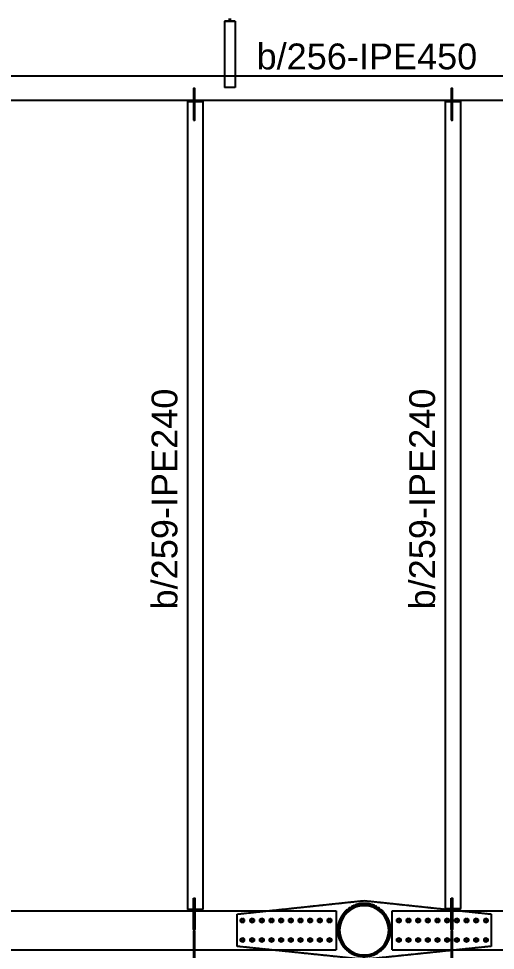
# Model space of a CAD drawing. Header units: millimetres. Extents: x -999 to 93225, y -17477 to 29086.
# Drawn here: x 75017 to 78708, y 17375 to 24583 of the extents above; entities that cross this region are included whole.
import ezdxf
from ezdxf.enums import TextEntityAlignment as Align

# ---------------------------------------------------------------- set-up
doc = ezdxf.new("R2010")
doc.units = ezdxf.units.MM
doc.header["$LTSCALE"] = 0.4
doc.linetypes.add('DXK_LINE_DOT2', pattern=[3.9198, 1.9599, -1.9599])
doc.layers.get('0').update_dxf_attribs({"color": 255})
for name, color, linetype, lineweight in [('0-3', 250, 'Continuous', 5), ('E_COLUMNAS-1', 1, 'Continuous', 25), ('E_COLUMNAS-3', 1, 'Continuous', 35), ('E_TEXTO', 3, 'Continuous', 9), ('E_VIGAS-1', 254, 'Continuous', 25), ('E_VIGAS-2', 8, 'Continuous', 25), ('S-COLS-HDLN-1', 52, 'Continuous', 9)]:
    doc.layers.add(name, color=color, linetype=linetype, lineweight=lineweight)
doc.layers.add('P_PLATINA', color=6, linetype='Continuous')
doc.styles.add('VERDANA', font='arial.ttf')

# ---------------------------------------------------------------- blocks, each defined once
blk = doc.blocks.new('DCTIB_CNI_EST_MOD-1A-FAC_0001_rvt-2-_10_00m_N_E_-NIVEL-3 DOC')
at = {"layer": 'E_VIGAS-1'}
for p, q in [((-10.4431, 165.076), (-10.4431, 165.0769)), ((-10.4431, 165.0769), (-10.4153, 165.0769)), ((-10.4431, 165.076), (-10.3611, 165.076)), ((-10.3611, 165.076), (-10.4431, 165.076)), ((-10.4431, 165.076), (-10.4431, 164.5643)), ((-10.4046, 165.0819), (-10.4046, 165.0959)), ((-10.4046, 165.0767), (-10.4046, 165.0819)), ((-10.3996, 165.0959), (-10.3996, 165.0819)), ((-10.3996, 165.0819), (-10.3996, 165.0768)), ((-10.3889, 165.0769), (-10.3611, 165.0769)), ((-10.3611, 165.0769), (-10.3611, 165.076)), ((-10.3611, 165.076), (-10.3611, 164.5643)), ((-10.3611, 164.5643), (-10.4431, 164.5643))]:
    blk.add_line(p, q, dxfattribs=at)
for points, knots in [([(-10.4153, 165.0769), (-10.4144, 165.0769), (-10.4127, 165.0769), (-10.4103, 165.0772), (-10.4082, 165.0776), (-10.4063, 165.0784), (-10.4049, 165.0798), (-10.4046, 165.0812), (-10.4046, 165.0819)], [0, 0, 0, 0, 0.142857, 0.285714, 0.428571, 0.571429, 0.785714, 1, 1, 1, 1]), ([(-10.4046, 165.0819), (-10.4046, 165.0809), (-10.405, 165.0796), (-10.4066, 165.0783), (-10.4081, 165.0777), (-10.4096, 165.0774), (-10.4107, 165.0772), (-10.4124, 165.077), (-10.414, 165.0769), (-10.4153, 165.0769)], [0, 0, 0, 0, 0.285714, 0.428571, 0.571429, 0.678571, 0.732143, 0.785714, 1, 1, 1, 1]), ([(-10.3889, 165.0769), (-10.3898, 165.0769), (-10.3915, 165.0769), (-10.3939, 165.0772), (-10.396, 165.0776), (-10.3979, 165.0784), (-10.3993, 165.0798), (-10.3996, 165.0812), (-10.3996, 165.0819)], [0, 0, 0, 0, 0.142857, 0.285714, 0.428571, 0.571429, 0.785714, 1, 1, 1, 1]), ([(-10.3996, 165.0819), (-10.3996, 165.0809), (-10.3992, 165.0796), (-10.3976, 165.0783), (-10.3961, 165.0777), (-10.3946, 165.0774), (-10.3935, 165.0772), (-10.3918, 165.077), (-10.3902, 165.0769), (-10.3889, 165.0769)], [0, 0, 0, 0, 0.285714, 0.428571, 0.571429, 0.678571, 0.732143, 0.785714, 1, 1, 1, 1])]:
    blk.add_open_spline(points, degree=3, knots=knots, dxfattribs=at)
blk = doc.blocks.new('EST_SFM_VIGA-METALICA-SECCION-H - EST_SFM_VIGA-METALICA_HEA450-2791450-_10_00m_N_E_-NIVEL-3 DOC')
at = {"layer": 'E_VIGAS-2'}
for p, q in [((-4.6341, -0.15), (-4.6341, 0.15)), ((-4.6341, 0.15), (4.6341, 0.15)), ((-4.6341, -0.15), (4.6341, -0.15))]:
    blk.add_line(p, q, dxfattribs=at)
blk = doc.blocks.new('EST_SCM_COLUMNA-METALICA-SECCION-CIRCULAR - EST_SCM_COLUMNA-TUBULAR-CIRCULAR_PTEØ_16__e_12_7mm-V48-_10_00m_N_E_-NIVEL-3 DOC')
at = {"layer": 'S-COLS-HDLN-1'}
h = blk.add_hatch(dxfattribs=at)
h.set_pattern_fill('FP_18', color=256, style=0, pattern_type=2)
h.set_pattern_definition([(225, (158.043, 9.362), (0.15909903, -0.15909903), [])])
h.paths.add_polyline_path([(0.2032, 0), (0.1973, 0.0486), (0.1799, 0.0944), (0.15, 0.1366), (0.1154, 0.1672), (0.0676, 0.1911), (0.02, 0.2017), (-0.0245, 0.2017), (-0.0721, 0.19), (-0.1154, 0.1672), (-0.1521, 0.1347), (-0.1822, 0.0885), (-0.1977, 0.0456), (-0.2032, 0), (-0.1973, -0.0486), (-0.1799, -0.0944), (-0.15, -0.1366), (-0.1154, -0.1672), (-0.0721, -0.19), (-0.02, -0.2017), (0.0245, -0.2017), (0.0721, -0.19), (0.1154, -0.1672), (0.1521, -0.1347), (0.1822, -0.0885), (0.1977, -0.0456)])
h.paths.add_polyline_path([(0.1905, 0), (0.185, -0.0456), (0.1687, -0.0885), (0.1426, -0.1263), (0.1082, -0.1568), (0.0676, -0.1781), (0.02, -0.1891), (-0.0245, -0.1887), (-0.0676, -0.1781), (-0.1082, -0.1568), (-0.1426, -0.1263), (-0.1687, -0.0885), (-0.185, -0.0456), (-0.1905, 0), (-0.1838, 0.0486), (-0.1646, 0.0944), (-0.1426, 0.1263), (-0.1082, 0.1568), (-0.0676, 0.1781), (-0.02, 0.1891), (0.0245, 0.1887), (0.0721, 0.1758), (0.1082, 0.1568), (0.1426, 0.1263), (0.1687, 0.0885), (0.185, 0.0456)])
at = {"layer": 'E_COLUMNAS-1'}
for radius, start, end in [(0.2032, 360, 180), (0.1905, 0, 180), (0.2032, 180, 360), (0.1905, 180, 0)]:
    blk.add_arc((0, 0), radius, start, end, dxfattribs=at)
blk = doc.blocks.new('Bolt-72574620-1914 - 1471')
at = {"color": 253, "linetype": 'Continuous'}
for p, q in [((86276.3, 23644.6), (86291.3, 23653.3)), ((86276.3, 23627.3), (86276.3, 23644.6)), ((86291.3, 23653.3), (86306.3, 23644.6)), ((86306.3, 23644.6), (86306.3, 23627.3)), ((86351.3, 23644.6), (86366.3, 23653.3)), ((86351.3, 23627.3), (86351.3, 23644.6)), ((86366.3, 23653.3), (86381.3, 23644.6)), ((86381.3, 23644.6), (86381.3, 23627.3)), ((86426.3, 23644.6), (86441.3, 23653.3)), ((86426.3, 23627.3), (86426.3, 23644.6)), ((86441.3, 23653.3), (86456.3, 23644.6)), ((86456.3, 23644.6), (86456.3, 23627.3)), ((86501.3, 23644.6), (86516.3, 23653.3)), ((86501.3, 23627.3), (86501.3, 23644.6)), ((86516.3, 23653.3), (86531.3, 23644.6)), ((86531.3, 23644.6), (86531.3, 23627.3)), ((86576.3, 23644.6), (86591.3, 23653.3)), ((86576.3, 23627.3), (86576.3, 23644.6)), ((86591.3, 23653.3), (86606.3, 23644.6)), ((86606.3, 23644.6), (86606.3, 23627.3)), ((86651.3, 23644.6), (86666.3, 23653.3)), ((86651.3, 23627.3), (86651.3, 23644.6)), ((86666.3, 23653.3), (86681.3, 23644.6)), ((86681.3, 23644.6), (86681.3, 23627.3)), ((86726.3, 23644.6), (86741.3, 23653.3)), ((86726.3, 23627.3), (86726.3, 23644.6)), ((86741.3, 23653.3), (86756.3, 23644.6)), ((86756.3, 23644.6), (86756.3, 23627.3)), ((86801.3, 23644.6), (86816.3, 23653.3)), ((86801.3, 23627.3), (86801.3, 23644.6)), ((86816.3, 23653.3), (86831.3, 23644.6)), ((86831.3, 23644.6), (86831.3, 23627.3)), ((86876.3, 23644.6), (86891.3, 23653.3)), ((86876.3, 23627.3), (86876.3, 23644.6)), ((86891.3, 23653.3), (86906.3, 23644.6)), ((86906.3, 23644.6), (86906.3, 23627.3)), ((86951.3, 23644.6), (86966.3, 23653.3)), ((86951.3, 23627.3), (86951.3, 23644.6)), ((86966.3, 23653.3), (86981.3, 23644.6)), ((86981.3, 23644.6), (86981.3, 23627.3)), ((86291.3, 23618.7), (86276.3, 23627.3)), ((86306.3, 23627.3), (86291.3, 23618.7)), ((86366.3, 23618.7), (86351.3, 23627.3)), ((86381.3, 23627.3), (86366.3, 23618.7)), ((86441.3, 23618.7), (86426.3, 23627.3)), ((86456.3, 23627.3), (86441.3, 23618.7)), ((86516.3, 23618.7), (86501.3, 23627.3)), ((86531.3, 23627.3), (86516.3, 23618.7)), ((86591.3, 23618.7), (86576.3, 23627.3)), ((86606.3, 23627.3), (86591.3, 23618.7)), ((86666.3, 23618.7), (86651.3, 23627.3)), ((86681.3, 23627.3), (86666.3, 23618.7)), ((86741.3, 23618.7), (86726.3, 23627.3)), ((86756.3, 23627.3), (86741.3, 23618.7)), ((86816.3, 23618.7), (86801.3, 23627.3)), ((86831.3, 23627.3), (86816.3, 23618.7)), ((86891.3, 23618.7), (86876.3, 23627.3)), ((86906.3, 23627.3), (86891.3, 23618.7)), ((86966.3, 23618.7), (86951.3, 23627.3)), ((86981.3, 23627.3), (86966.3, 23618.7)), ((86276.3, 23494.6), (86291.3, 23503.3)), ((86291.3, 23503.3), (86306.3, 23494.6)), ((86351.3, 23494.6), (86366.3, 23503.3)), ((86366.3, 23503.3), (86381.3, 23494.6)), ((86426.3, 23494.6), (86441.3, 23503.3)), ((86441.3, 23503.3), (86456.3, 23494.6)), ((86501.3, 23494.6), (86516.3, 23503.3)), ((86516.3, 23503.3), (86531.3, 23494.6)), ((86576.3, 23494.6), (86591.3, 23503.3)), ((86591.3, 23503.3), (86606.3, 23494.6)), ((86651.3, 23494.6), (86666.3, 23503.3)), ((86666.3, 23503.3), (86681.3, 23494.6)), ((86726.3, 23494.6), (86741.3, 23503.3)), ((86741.3, 23503.3), (86756.3, 23494.6)), ((86801.3, 23494.6), (86816.3, 23503.3)), ((86816.3, 23503.3), (86831.3, 23494.6)), ((86876.3, 23494.6), (86891.3, 23503.3)), ((86891.3, 23503.3), (86906.3, 23494.6)), ((86951.3, 23494.6), (86966.3, 23503.3)), ((86966.3, 23503.3), (86981.3, 23494.6)), ((86276.3, 23477.3), (86276.3, 23494.6)), ((86291.3, 23468.7), (86276.3, 23477.3)), ((86306.3, 23477.3), (86291.3, 23468.7)), ((86306.3, 23494.6), (86306.3, 23477.3)), ((86351.3, 23477.3), (86351.3, 23494.6)), ((86366.3, 23468.7), (86351.3, 23477.3)), ((86381.3, 23477.3), (86366.3, 23468.7)), ((86381.3, 23494.6), (86381.3, 23477.3)), ((86426.3, 23477.3), (86426.3, 23494.6)), ((86441.3, 23468.7), (86426.3, 23477.3)), ((86456.3, 23477.3), (86441.3, 23468.7)), ((86456.3, 23494.6), (86456.3, 23477.3)), ((86501.3, 23477.3), (86501.3, 23494.6)), ((86516.3, 23468.7), (86501.3, 23477.3)), ((86531.3, 23477.3), (86516.3, 23468.7)), ((86531.3, 23494.6), (86531.3, 23477.3)), ((86576.3, 23477.3), (86576.3, 23494.6)), ((86591.3, 23468.7), (86576.3, 23477.3)), ((86606.3, 23477.3), (86591.3, 23468.7)), ((86606.3, 23494.6), (86606.3, 23477.3)), ((86651.3, 23477.3), (86651.3, 23494.6)), ((86666.3, 23468.7), (86651.3, 23477.3)), ((86681.3, 23477.3), (86666.3, 23468.7)), ((86681.3, 23494.6), (86681.3, 23477.3)), ((86726.3, 23477.3), (86726.3, 23494.6)), ((86741.3, 23468.7), (86726.3, 23477.3)), ((86756.3, 23477.3), (86741.3, 23468.7)), ((86756.3, 23494.6), (86756.3, 23477.3)), ((86801.3, 23477.3), (86801.3, 23494.6)), ((86816.3, 23468.7), (86801.3, 23477.3)), ((86831.3, 23477.3), (86816.3, 23468.7)), ((86831.3, 23494.6), (86831.3, 23477.3)), ((86876.3, 23477.3), (86876.3, 23494.6)), ((86891.3, 23468.7), (86876.3, 23477.3)), ((86906.3, 23477.3), (86891.3, 23468.7)), ((86906.3, 23494.6), (86906.3, 23477.3)), ((86951.3, 23477.3), (86951.3, 23494.6)), ((86966.3, 23468.7), (86951.3, 23477.3)), ((86981.3, 23477.3), (86966.3, 23468.7)), ((86981.3, 23494.6), (86981.3, 23477.3))]:
    blk.add_line(p, q, dxfattribs=at)
for centre, radius, start, end in [((86291.3, 23636), 11.5, 18, 198), ((86291.3, 23636), 10, 90, 270), ((86291.3, 23636), 10, 270, 90), ((86366.3, 23636), 11.5, 18, 198), ((86366.3, 23636), 10, 90, 270), ((86366.3, 23636), 10, 270, 90), ((86441.3, 23636), 11.5, 18, 198), ((86441.3, 23636), 10, 90, 270), ((86441.3, 23636), 10, 270, 90), ((86516.3, 23636), 11.5, 18, 198), ((86516.3, 23636), 10, 90, 270), ((86516.3, 23636), 10, 270, 90), ((86591.3, 23636), 11.5, 18, 198), ((86591.3, 23636), 10, 90, 270), ((86591.3, 23636), 10, 270, 90), ((86666.3, 23636), 11.5, 18, 198), ((86666.3, 23636), 10, 90, 270), ((86666.3, 23636), 10, 270, 90), ((86741.3, 23636), 11.5, 18, 198), ((86741.3, 23636), 10, 90, 270), ((86741.3, 23636), 10, 270, 90), ((86816.3, 23636), 11.5, 18, 198), ((86816.3, 23636), 10, 90, 270), ((86816.3, 23636), 10, 270, 90), ((86891.3, 23636), 11.5, 18, 198), ((86891.3, 23636), 10, 90, 270), ((86891.3, 23636), 10, 270, 90), ((86966.3, 23636), 11.5, 18, 198), ((86966.3, 23636), 10, 90, 270), ((86966.3, 23636), 10, 270, 90), ((86291.3, 23636), 11.5, 198, 18), ((86366.3, 23636), 11.5, 198, 18), ((86441.3, 23636), 11.5, 198, 18), ((86516.3, 23636), 11.5, 198, 18), ((86591.3, 23636), 11.5, 198, 18), ((86666.3, 23636), 11.5, 198, 18), ((86741.3, 23636), 11.5, 198, 18), ((86816.3, 23636), 11.5, 198, 18), ((86891.3, 23636), 11.5, 198, 18), ((86966.3, 23636), 11.5, 198, 18), ((86291.3, 23486), 11.5, 18, 198), ((86291.3, 23486), 11.5, 198, 18), ((86291.3, 23486), 10, 90, 270), ((86291.3, 23486), 10, 270, 90), ((86366.3, 23486), 11.5, 18, 198), ((86366.3, 23486), 11.5, 198, 18), ((86366.3, 23486), 10, 90, 270), ((86366.3, 23486), 10, 270, 90), ((86441.3, 23486), 11.5, 18, 198), ((86441.3, 23486), 11.5, 198, 18), ((86441.3, 23486), 10, 90, 270), ((86441.3, 23486), 10, 270, 90), ((86516.3, 23486), 11.5, 18, 198), ((86516.3, 23486), 11.5, 198, 18), ((86516.3, 23486), 10, 90, 270), ((86516.3, 23486), 10, 270, 90), ((86591.3, 23486), 11.5, 18, 198), ((86591.3, 23486), 11.5, 198, 18), ((86591.3, 23486), 10, 90, 270), ((86591.3, 23486), 10, 270, 90), ((86666.3, 23486), 11.5, 18, 198), ((86666.3, 23486), 11.5, 198, 18), ((86666.3, 23486), 10, 90, 270), ((86666.3, 23486), 10, 270, 90), ((86741.3, 23486), 11.5, 18, 198), ((86741.3, 23486), 11.5, 198, 18), ((86741.3, 23486), 10, 90, 270), ((86741.3, 23486), 10, 270, 90), ((86816.3, 23486), 11.5, 18, 198), ((86816.3, 23486), 11.5, 198, 18), ((86816.3, 23486), 10, 90, 270), ((86816.3, 23486), 10, 270, 90), ((86891.3, 23486), 11.5, 18, 198), ((86891.3, 23486), 11.5, 198, 18), ((86891.3, 23486), 10, 90, 270), ((86891.3, 23486), 10, 270, 90), ((86966.3, 23486), 11.5, 18, 198), ((86966.3, 23486), 11.5, 198, 18), ((86966.3, 23486), 10, 90, 270), ((86966.3, 23486), 10, 270, 90)]:
    blk.add_arc(centre, radius, start, end, dxfattribs=at)
blk = doc.blocks.new('Part-72574620-1908 - 1471')
at = {"color": 7, "linetype": 'DXK_LINE_DOT2'}
for p, q in [((85040.3, 23686), (86023.1, 23790.2)), ((86023.1, 23790.2), (87006.3, 23686.3)), ((85040.3, 23436), (85040.3, 23686)), ((87006.3, 23686.3), (87006.3, 23436.3)), ((86023.3, 23334.2), (85040.3, 23436)), ((87006.3, 23436.3), (86023.3, 23334.2))]:
    blk.add_line(p, q, dxfattribs=at)
for start, end in [(80, 260), (260, 80)]:
    blk.add_arc((86023.3, 23562.2), 206, start, end, dxfattribs=at)
blk = doc.blocks.new('Part-72574620-1909 - 1471')
at = {"color": 253, "linetype": 'Continuous'}
for p, q in [((85040.3, 23686), (86023.1, 23790.2)), ((86023.1, 23790.2), (87006.3, 23686.3)), ((85040.3, 23436), (85040.3, 23686)), ((87006.3, 23686.3), (87006.3, 23436.3)), ((86023.3, 23334.2), (85040.3, 23436)), ((87006.3, 23436.3), (86023.3, 23334.2))]:
    blk.add_line(p, q, dxfattribs=at)
at = {"color": 253, "linetype": 'DXK_LINE_DOT2'}
blk.add_arc((86023.3, 23562.2), 206, 29.94172, 150.05828, dxfattribs=at)
at = {"color": 253, "linetype": 'Continuous'}
blk.add_arc((86023.3, 23562.2), 206, 150.05828, 29.94172, dxfattribs=at)
blk = doc.blocks.new('Bolt-72574620-1915 - 1471')
at = {"color": 253, "linetype": 'Continuous'}
for p, q in [((85065.3, 23644.6), (85080.3, 23653.3)), ((85065.3, 23627.3), (85065.3, 23644.6)), ((85080.3, 23653.3), (85095.3, 23644.6)), ((85095.3, 23644.6), (85095.3, 23627.3)), ((85140.3, 23644.6), (85155.3, 23653.3)), ((85140.3, 23627.3), (85140.3, 23644.6)), ((85155.3, 23653.3), (85170.3, 23644.6)), ((85170.3, 23644.6), (85170.3, 23627.3)), ((85215.3, 23644.6), (85230.3, 23653.3)), ((85215.3, 23627.3), (85215.3, 23644.6)), ((85230.3, 23653.3), (85245.3, 23644.6)), ((85245.3, 23644.6), (85245.3, 23627.3)), ((85290.3, 23644.6), (85305.3, 23653.3)), ((85290.3, 23627.3), (85290.3, 23644.6)), ((85305.3, 23653.3), (85320.3, 23644.6)), ((85320.3, 23644.6), (85320.3, 23627.3)), ((85365.3, 23644.6), (85380.3, 23653.3)), ((85365.3, 23627.3), (85365.3, 23644.6)), ((85380.3, 23653.3), (85395.3, 23644.6)), ((85395.3, 23644.6), (85395.3, 23627.3)), ((85440.3, 23644.6), (85455.3, 23653.3)), ((85440.3, 23627.3), (85440.3, 23644.6)), ((85455.3, 23653.3), (85470.3, 23644.6)), ((85470.3, 23644.6), (85470.3, 23627.3)), ((85515.3, 23644.6), (85530.3, 23653.3)), ((85515.3, 23627.3), (85515.3, 23644.6)), ((85530.3, 23653.3), (85545.3, 23644.6)), ((85545.3, 23644.6), (85545.3, 23627.3)), ((85590.3, 23644.6), (85605.3, 23653.3)), ((85590.3, 23627.3), (85590.3, 23644.6)), ((85605.3, 23653.3), (85620.3, 23644.6)), ((85620.3, 23644.6), (85620.3, 23627.3)), ((85665.3, 23644.6), (85680.3, 23653.3)), ((85665.3, 23627.3), (85665.3, 23644.6)), ((85680.3, 23653.3), (85695.3, 23644.6)), ((85695.3, 23644.6), (85695.3, 23627.3)), ((85740.3, 23644.6), (85755.3, 23653.3)), ((85740.3, 23627.3), (85740.3, 23644.6)), ((85755.3, 23653.3), (85770.3, 23644.6)), ((85770.3, 23644.6), (85770.3, 23627.3)), ((85080.3, 23618.6), (85065.3, 23627.3)), ((85095.3, 23627.3), (85080.3, 23618.6)), ((85155.3, 23618.6), (85140.3, 23627.3)), ((85170.3, 23627.3), (85155.3, 23618.6)), ((85230.3, 23618.6), (85215.3, 23627.3)), ((85245.3, 23627.3), (85230.3, 23618.6)), ((85305.3, 23618.6), (85290.3, 23627.3)), ((85320.3, 23627.3), (85305.3, 23618.6)), ((85380.3, 23618.6), (85365.3, 23627.3)), ((85395.3, 23627.3), (85380.3, 23618.6)), ((85455.3, 23618.6), (85440.3, 23627.3)), ((85470.3, 23627.3), (85455.3, 23618.6)), ((85530.3, 23618.7), (85515.3, 23627.3)), ((85545.3, 23627.3), (85530.3, 23618.7)), ((85605.3, 23618.7), (85590.3, 23627.3)), ((85620.3, 23627.3), (85605.3, 23618.7)), ((85680.3, 23618.7), (85665.3, 23627.3)), ((85695.3, 23627.3), (85680.3, 23618.7)), ((85755.3, 23618.7), (85740.3, 23627.3)), ((85770.3, 23627.3), (85755.3, 23618.7)), ((85065.3, 23494.6), (85080.3, 23503.3)), ((85080.3, 23503.3), (85095.3, 23494.6)), ((85140.3, 23494.6), (85155.3, 23503.3)), ((85155.3, 23503.3), (85170.3, 23494.6)), ((85215.3, 23494.6), (85230.3, 23503.3)), ((85230.3, 23503.3), (85245.3, 23494.6)), ((85290.3, 23494.6), (85305.3, 23503.3)), ((85305.3, 23503.3), (85320.3, 23494.6)), ((85365.3, 23494.6), (85380.3, 23503.3)), ((85380.3, 23503.3), (85395.3, 23494.6)), ((85440.3, 23494.6), (85455.3, 23503.3)), ((85455.3, 23503.3), (85470.3, 23494.6)), ((85515.3, 23494.6), (85530.3, 23503.3)), ((85530.3, 23503.3), (85545.3, 23494.6)), ((85590.3, 23494.6), (85605.3, 23503.3)), ((85605.3, 23503.3), (85620.3, 23494.6)), ((85665.3, 23494.6), (85680.3, 23503.3)), ((85680.3, 23503.3), (85695.3, 23494.6)), ((85740.3, 23494.6), (85755.3, 23503.3)), ((85755.3, 23503.3), (85770.3, 23494.6)), ((85065.3, 23477.3), (85065.3, 23494.6)), ((85080.3, 23468.6), (85065.3, 23477.3)), ((85095.3, 23477.3), (85080.3, 23468.6)), ((85095.3, 23494.6), (85095.3, 23477.3)), ((85140.3, 23477.3), (85140.3, 23494.6)), ((85155.3, 23468.6), (85140.3, 23477.3)), ((85170.3, 23477.3), (85155.3, 23468.6)), ((85170.3, 23494.6), (85170.3, 23477.3)), ((85215.3, 23477.3), (85215.3, 23494.6)), ((85230.3, 23468.6), (85215.3, 23477.3)), ((85245.3, 23477.3), (85230.3, 23468.6)), ((85245.3, 23494.6), (85245.3, 23477.3)), ((85290.3, 23477.3), (85290.3, 23494.6)), ((85305.3, 23468.6), (85290.3, 23477.3)), ((85320.3, 23477.3), (85305.3, 23468.6)), ((85320.3, 23494.6), (85320.3, 23477.3)), ((85365.3, 23477.3), (85365.3, 23494.6)), ((85380.3, 23468.6), (85365.3, 23477.3)), ((85395.3, 23477.3), (85380.3, 23468.6)), ((85395.3, 23494.6), (85395.3, 23477.3)), ((85440.3, 23477.3), (85440.3, 23494.6)), ((85455.3, 23468.6), (85440.3, 23477.3)), ((85470.3, 23477.3), (85455.3, 23468.6)), ((85470.3, 23494.6), (85470.3, 23477.3)), ((85515.3, 23477.3), (85515.3, 23494.6)), ((85530.3, 23468.7), (85515.3, 23477.3)), ((85545.3, 23477.3), (85530.3, 23468.7)), ((85545.3, 23494.6), (85545.3, 23477.3)), ((85590.3, 23477.3), (85590.3, 23494.6)), ((85605.3, 23468.7), (85590.3, 23477.3)), ((85620.3, 23477.3), (85605.3, 23468.7)), ((85620.3, 23494.6), (85620.3, 23477.3)), ((85665.3, 23477.3), (85665.3, 23494.6)), ((85680.3, 23468.7), (85665.3, 23477.3)), ((85695.3, 23477.3), (85680.3, 23468.7)), ((85695.3, 23494.6), (85695.3, 23477.3)), ((85740.3, 23477.3), (85740.3, 23494.6)), ((85755.3, 23468.7), (85740.3, 23477.3)), ((85770.3, 23477.3), (85755.3, 23468.7)), ((85770.3, 23494.6), (85770.3, 23477.3))]:
    blk.add_line(p, q, dxfattribs=at)
for centre, radius, start, end in [((85080.3, 23635.9), 11.5, 18.00408, 198.00408), ((85080.3, 23635.9), 10, 90.00408, 270.00408), ((85080.3, 23635.9), 10, 270.00408, 90.00408), ((85155.3, 23635.9), 11.5, 18.00408, 198.00408), ((85155.3, 23635.9), 10, 90.00408, 270.00408), ((85155.3, 23635.9), 10, 270.00408, 90.00408), ((85230.3, 23635.9), 11.5, 18.00408, 198.00408), ((85230.3, 23635.9), 10, 90.00408, 270.00408), ((85230.3, 23635.9), 10, 270.00408, 90.00408), ((85305.3, 23636), 11.5, 18.00408, 198.00408), ((85305.3, 23636), 10, 90.00408, 270.00408), ((85305.3, 23636), 10, 270.00408, 90.00408), ((85380.3, 23636), 11.5, 18.00408, 198.00408), ((85380.3, 23636), 10, 90.00408, 270.00408), ((85380.3, 23636), 10, 270.00408, 90.00408), ((85455.3, 23636), 11.5, 18.00408, 198.00408), ((85455.3, 23636), 10, 90.00408, 270.00408), ((85455.3, 23636), 10, 270.00408, 90.00408), ((85530.3, 23636), 11.5, 18.00408, 198.00408), ((85530.3, 23636), 10, 90.00408, 270.00408), ((85530.3, 23636), 10, 270.00408, 90.00408), ((85605.3, 23636), 11.5, 18.00408, 198.00408), ((85605.3, 23636), 10, 90.00408, 270.00408), ((85605.3, 23636), 10, 270.00408, 90.00408), ((85680.3, 23636), 11.5, 18.00408, 198.00408), ((85680.3, 23636), 10, 90.00408, 270.00408), ((85680.3, 23636), 10, 270.00408, 90.00408), ((85755.3, 23636), 11.5, 18.00408, 198.00408), ((85755.3, 23636), 10, 90.00408, 270.00408), ((85755.3, 23636), 10, 270.00408, 90.00408), ((85080.3, 23635.9), 11.5, 198.00408, 18.00408), ((85155.3, 23635.9), 11.5, 198.00408, 18.00408), ((85230.3, 23635.9), 11.5, 198.00408, 18.00408), ((85305.3, 23636), 11.5, 198.00408, 18.00408), ((85380.3, 23636), 11.5, 198.00408, 18.00408), ((85455.3, 23636), 11.5, 198.00408, 18.00408), ((85530.3, 23636), 11.5, 198.00408, 18.00408), ((85605.3, 23636), 11.5, 198.00408, 18.00408), ((85680.3, 23636), 11.5, 198.00408, 18.00408), ((85755.3, 23636), 11.5, 198.00408, 18.00408), ((85080.3, 23485.9), 11.5, 18.00408, 198.00408), ((85080.3, 23485.9), 11.5, 198.00408, 18.00408), ((85080.3, 23485.9), 10, 90.00408, 270.00408), ((85080.3, 23485.9), 10, 270.00408, 90.00408), ((85155.3, 23485.9), 11.5, 18.00408, 198.00408), ((85155.3, 23485.9), 11.5, 198.00408, 18.00408), ((85155.3, 23485.9), 10, 90.00408, 270.00408), ((85155.3, 23485.9), 10, 270.00408, 90.00408), ((85230.3, 23485.9), 11.5, 18.00408, 198.00408), ((85230.3, 23485.9), 11.5, 198.00408, 18.00408), ((85230.3, 23485.9), 10, 90.00408, 270.00408), ((85230.3, 23485.9), 10, 270.00408, 90.00408), ((85305.3, 23486), 11.5, 18.00408, 198.00408), ((85305.3, 23486), 11.5, 198.00408, 18.00408), ((85305.3, 23486), 10, 90.00408, 270.00408), ((85305.3, 23486), 10, 270.00408, 90.00408), ((85380.3, 23486), 11.5, 18.00408, 198.00408), ((85380.3, 23486), 11.5, 198.00408, 18.00408), ((85380.3, 23486), 10, 90.00408, 270.00408), ((85380.3, 23486), 10, 270.00408, 90.00408), ((85455.3, 23486), 11.5, 18.00408, 198.00408), ((85455.3, 23486), 11.5, 198.00408, 18.00408), ((85455.3, 23486), 10, 90.00408, 270.00408), ((85455.3, 23486), 10, 270.00408, 90.00408), ((85530.3, 23486), 11.5, 18.00408, 198.00408), ((85530.3, 23486), 11.5, 198.00408, 18.00408), ((85530.3, 23486), 10, 90.00408, 270.00408), ((85530.3, 23486), 10, 270.00408, 90.00408), ((85605.3, 23486), 11.5, 18.00408, 198.00408), ((85605.3, 23486), 11.5, 198.00408, 18.00408), ((85605.3, 23486), 10, 90.00408, 270.00408), ((85605.3, 23486), 10, 270.00408, 90.00408), ((85680.3, 23486), 11.5, 18.00408, 198.00408), ((85680.3, 23486), 11.5, 198.00408, 18.00408), ((85680.3, 23486), 10, 90.00408, 270.00408), ((85680.3, 23486), 10, 270.00408, 90.00408), ((85755.3, 23486), 11.5, 18.00408, 198.00408), ((85755.3, 23486), 11.5, 198.00408, 18.00408), ((85755.3, 23486), 10, 90.00408, 270.00408), ((85755.3, 23486), 10, 270.00408, 90.00408)]:
    blk.add_arc(centre, radius, start, end, dxfattribs=at)

msp = doc.modelspace()

# ---------------------------------------------------------------- linework, layer by layer
at = {"layer": 'E_VIGAS-2'}
for p, q in [((72537.5, 24141.5), (80727.4, 24141.5)), ((72537.5, 23951.5), (80727.4, 23951.5)), ((76323.3, 23941.5), (76443.3, 23941.5)), ((76323.3, 23941.5), (76323.3, 17689.8)), ((76443.3, 23941.5), (76443.3, 17689.8)), ((78318.6, 23941.5), (78438.6, 23941.5)), ((78318.6, 23941.5), (78318.6, 17689.8)), ((78438.6, 23941.5), (78438.6, 17699.8)), ((72192.8, 17679.8), (77476.5, 17679.8)), ((76443.3, 17689.8), (76323.3, 17689.8)), ((77476.5, 17679.8), (77476.5, 17379.8)), ((78318.6, 17699.8), (78438.6, 17699.8)), ((78438.6, 17689.8), (78318.6, 17689.8)), ((78375.5, 17689.8), (78375.5, 17699.8)), ((78381.7, 17699.8), (78381.7, 17689.8)), ((78438.6, 17689.8), (78438.6, 17699.8)), ((72192.8, 17379.8), (77476.5, 17379.8))]:
    msp.add_line(p, q, dxfattribs=at)
at = {"layer": 'P_PLATINA'}
for points in [[(76370.2, 23797.8), (76380.2, 23797.8), (76380.2, 24041.8), (76370.2, 24041.8)], [(78365.5, 23797.8), (78375.5, 23797.8), (78375.5, 24041.8), (78365.5, 24041.8)], [(76370.2, 17779.6), (76380.2, 17779.6), (76380.2, 17535.6), (76370.2, 17535.6)], [(78365.5, 17779.6), (78375.5, 17779.6), (78375.5, 17535.6), (78365.5, 17535.6)], [(76370.2, 17280.1), (76380.2, 17280.1), (76380.2, 17524.1), (76370.2, 17524.1)], [(78365.5, 17280.1), (78375.5, 17280.1), (78375.5, 17524.1), (78365.5, 17524.1)]]:
    msp.add_lwpolyline(points, close=True, dxfattribs=at)

# ---------------------------------------------------------------- block references
for name in ['Part-72574620-1908 - 1471', 'Part-72574620-1909 - 1471', 'Bolt-72574620-1915 - 1471', 'Bolt-72574620-1914 - 1471']:
    msp.add_blockref(name, (-8330.9, -6030.4))
at = {"layer": '0-3', "lineweight": 0, "xscale": 1000.000000003685, "yscale": 1000.000000003685, "zscale": 1000.000000003685}
msp.add_blockref('DCTIB_CNI_EST_MOD-1A-FAC_0001_rvt-2-_10_00m_N_E_-NIVEL-3 DOC', (87054.6, -140512.8), dxfattribs=at)
at = {"layer": 'E_COLUMNAS-3', "rotation": 269.9999999999997}
for xscale, yscale, zscale in [(1000.000000003685, 1000.000000003685, 1000.000000003685), (999.9999999999967, 999.9999999999967, 999.9999999999967)]:
    msp.add_blockref('EST_SCM_COLUMNA-METALICA-SECCION-CIRCULAR - EST_SCM_COLUMNA-TUBULAR-CIRCULAR_PTEØ_16__e_12_7mm-V48-_10_00m_N_E_-NIVEL-3 DOC', (77692.4, 17529.8), dxfattribs=dict(at, xscale=xscale, yscale=yscale, zscale=zscale))
at = {"layer": 'E_VIGAS-2', "xscale": 1000.000000003685, "yscale": 1000.000000003685, "zscale": 1000.000000003685}
msp.add_blockref('EST_SFM_VIGA-METALICA-SECCION-H - EST_SFM_VIGA-METALICA_HEA450-2791450-_10_00m_N_E_-NIVEL-3 DOC', (82542.5, 17529.8), dxfattribs=at)

# ---------------------------------------------------------------- texts
at = {"layer": 'E_TEXTO', "style": 'VERDANA'}
msp.add_text('b/256-IPE450', height=200, dxfattribs=at).set_placement((77713.5, 24190.7), align=Align.CENTER)
for p in [(76246.1, 20866.5), (78241.5, 20866.5)]:
    msp.add_text('b/259-IPE240', height=200, rotation=90, dxfattribs=at).set_placement(p, align=Align.CENTER)

doc.saveas('drawing.dxf')
